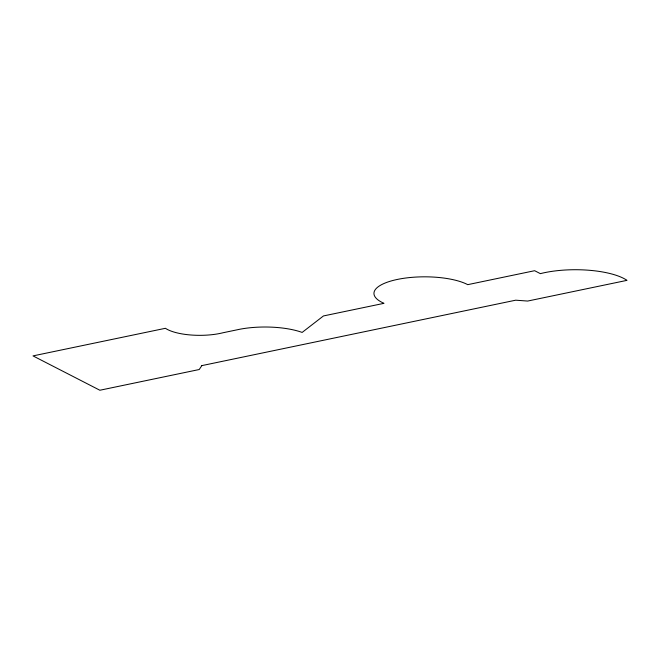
<?xml version="1.0" encoding="UTF-8"?>
<svg xmlns="http://www.w3.org/2000/svg" width="660" height="660" viewBox="0 0 660 660"><rect width="100%" height="100%" fill="white"/><g stroke="black" fill="none" stroke-linecap="round" stroke-linejoin="round"><path stroke-width="0.99" d="M201.861 365.615L199.213 369.526L99.866 390.241L33 355.897L165.437 328.292A38.123 12.474 0 0 0 222.964 332.764L240.157 329.175A49.929 16.335 0 0 1 302.14 332.425L323.45 315.95L384.004 303.328A50.713 16.591 0 0 1 396.124 279.7A50.713 16.591 0 0 1 467.742 284.658L534.633 270.707L540.35 273.644A57.214 18.719 0 0 1 627 280.351L527.654 301.059L515.691 300.193L201.861 365.615"/></g></svg>
